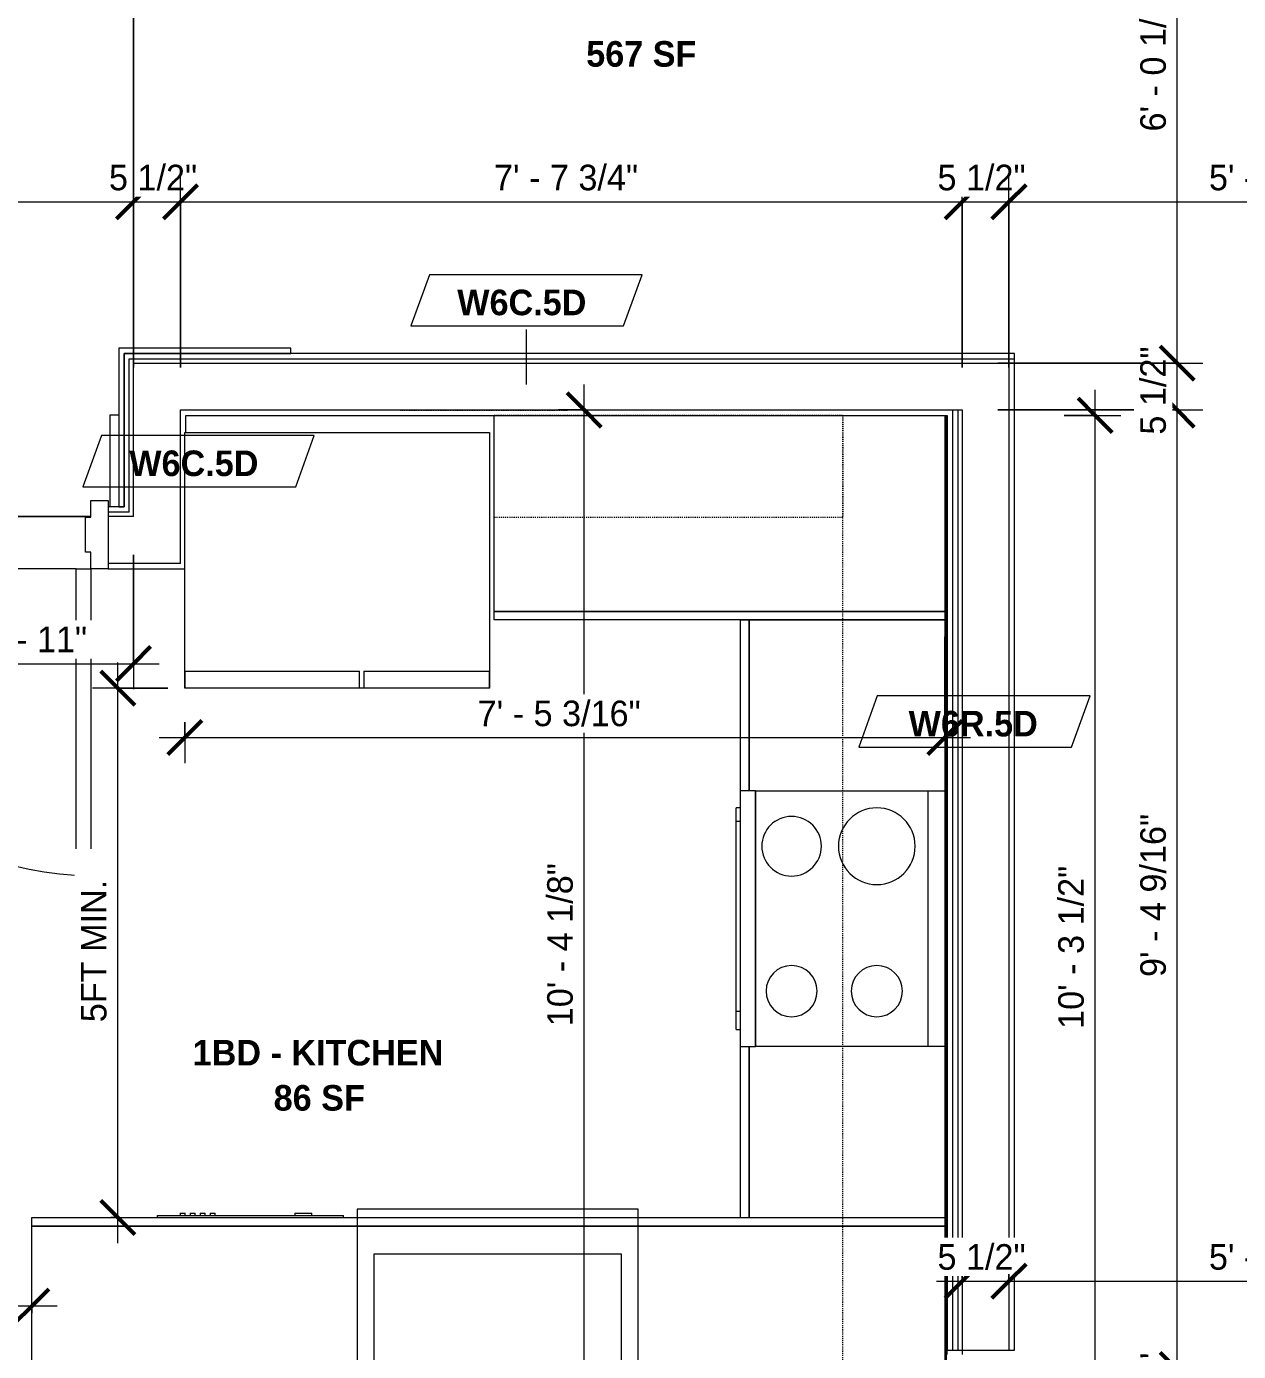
# Model space of a CAD drawing. Header units: inches. Extents: x -4058 to -1781, y 9814 to 12264.
# Drawn here: x -2749.8 to -2607.6, y 10263.6 to 10419 of the extents above; entities that cross this region are included whole.
import ezdxf

# ---------------------------------------------------------------- set-up
doc = ezdxf.new("R2010")
doc.units = ezdxf.units.IN
doc.header["$MEASUREMENT"] = 0
doc.linetypes.add('Dash', pattern=[0.25, 0.125, -0.125])
doc.linetypes.add('Dash 3_32_', pattern=[0.1875, 0.09375, -0.09375])
for name, color, linetype, lineweight in [('0-1', 7, 'Continuous', 5), ('0-3', 8, 'Continuous', 9), ('A-ANNO-DIMS', 211, 'Continuous', 9), ('A-ANNO-DIMS-32', 211, 'Continuous', 9), ('A-AREA-IDEN', 2, 'Continuous', 9), ('A-DETL-1', 90, 'Dash 3_32_', 9), ('A-DOOR-1', 7, 'Continuous', 9), ('A-DOOR-FRAM-1', 7, 'Continuous', 9), ('A-FLOR-1', 7, 'Continuous', 9), ('A-FLOR-2', 192, 'Continuous', 9), ('A-WALL-1', 7, 'Continuous', 9), ('A-WALL-IDEN', 211, 'Continuous', 9), ('I-WALL-3', 7, 'Continuous', 9), ('P-SANR-FIXT', 6, 'Continuous', 9), ('Q-CASE', 31, 'Continuous', 9), ('Q-CASE-HDLN', 31, 'Dash', 9), ('Q-SPCQ', 91, 'Continuous', 9)]:
    doc.layers.add(name, color=color, linetype=linetype, lineweight=lineweight)
doc.styles.add('Century Gothic', font='ufonts.com_century-gothic.ttf', dxfattribs={"height": 3})
doc.styles.add('Century Gothic_B', font='GOTHICB.TTF', dxfattribs={"height": 3})
doc.dimstyles.new('MARKETING_DIMENSION', dxfattribs={"dimscale": 12, "dimtxt": 3.132505, "dimasz": 0.333333, "dimexe": 0.25, "dimexo": 0.166667, "dimgap": 0.041667, "dimtad": 1, "dimdec": 4, "dimrnd": 0.0625, "dimzin": 3, "dimdsep": 46, "dimlunit": 4, "dimtxsty": 'Century Gothic', "dimblk1": 'OBLIQUE', "dimblk2": 'OBLIQUE', "dimsah": 1, "dimcen": 0.09, "dimdle": 0.25, "dimazin": 0, "dimtfac": 1, "dimtdec": 4, "dimtix": 1, "dimtmove": 0, "dimatfit": 3, "dimfxl": 1, "dimtvp": 1, "dimtfill": 1, "dimfrac": 2, "dimtolj": 1, "dimtzin": 0, "dimarcsym": 2})
doc.dimstyles.new('THE_DIMENSION_STRING_2', dxfattribs={"dimscale": 12, "dimtxt": 3.132505, "dimasz": 0.333333, "dimexe": 0.25, "dimexo": 0.166667, "dimgap": 0.041667, "dimtad": 1, "dimdec": 4, "dimrnd": 0.0625, "dimzin": 3, "dimdsep": 46, "dimlunit": 4, "dimtxsty": 'Century Gothic', "dimblk1": 'OBLIQUE', "dimblk2": 'OBLIQUE', "dimsah": 1, "dimcen": 0.09, "dimdle": 0.25, "dimazin": 0, "dimtfac": 1, "dimtdec": 4, "dimtix": 1, "dimtmove": 0, "dimatfit": 3, "dimfxl": 1, "dimtvp": 1, "dimtfill": 1, "dimfrac": 2, "dimtolj": 1, "dimtzin": 0, "dimarcsym": 2})
doc.dimstyles.new('THE_DIMENSION_STRING_5', dxfattribs={"dimscale": 12, "dimtxt": 3.132505, "dimasz": 0.333333, "dimexe": 0.25, "dimexo": 0.166667, "dimgap": 0.041667, "dimtad": 1, "dimdec": 4, "dimrnd": 0.0625, "dimzin": 3, "dimdsep": 46, "dimlunit": 4, "dimtxsty": 'Century Gothic', "dimblk1": 'OBLIQUE', "dimblk2": 'OBLIQUE', "dimsah": 1, "dimcen": 0.09, "dimdle": 0.25, "dimazin": 0, "dimtfac": 1, "dimtdec": 4, "dimtix": 1, "dimtmove": 0, "dimatfit": 3, "dimfxl": 1, "dimtvp": 1, "dimtfill": 1, "dimfrac": 2, "dimtolj": 1, "dimtzin": 0, "dimarcsym": 2})

# ---------------------------------------------------------------- blocks, each defined once
blk = doc.blocks.new('CTR - 1st Phase - Shell_rvt-1-UNITS PLANS - 3RD FLOOR')
at = {"layer": 'A-FLOR-1'}
for p, q in [((-2742.24, 10361.54), (-2778.24, 10361.54)), ((-2778.24, 10361.54), (-2742.24, 10361.54)), ((-2641.75, 10263.21), (-2641.75, 10263.71)), ((-2640, 10263.71), (-2640, 10263.21))]:
    blk.add_line(p, q, dxfattribs=at)
blk = doc.blocks.new('HOLLOW METAL - UNIT DOOR-2191977-UNITS PLANS - 3RD FLOOR')
at = {"layer": 'A-DOOR-1'}
for p, q in [((16.25, -3.875), (18, -3.875)), ((16.25, -39.875), (16.25, -3.875)), ((18, -3.875), (18, -39.875)), ((18, -39.875), (16.25, -39.875))]:
    blk.add_line(p, q, dxfattribs=at)
blk.add_arc((18, -3.875), 36, 180, 270, dxfattribs=at)
at = {"layer": 'A-DOOR-FRAM-1'}
for p, q in [((-20, 4.125), (-18, 4.125)), ((-20, -3.875), (-20, 4.125)), ((-18, 4.125), (-18, 2.1875)), ((18, 4.125), (20, 4.125)), ((18, 2.1875), (18, 4.125)), ((20, 4.125), (20, -3.875)), ((-18, 2.1875), (-17.375, 2.1875)), ((-17.375, 2.1875), (-17.375, -1.9375)), ((17.375, 2.1875), (18, 2.1875)), ((17.375, -1.9375), (17.375, 2.1875)), ((-18, -1.9375), (-18, -3.875)), ((-17.375, -1.9375), (-18, -1.9375)), ((18, -1.9375), (17.375, -1.9375)), ((18, -3.875), (18, -1.9375)), ((-18, -3.875), (-20, -3.875)), ((20, -3.875), (18, -3.875))]:
    blk.add_line(p, q, dxfattribs=at)
blk = doc.blocks.new('CTR - 1st Phase - Common Walls_rvt-1-UNITS PLANS - 3RD FLOOR')
at = {"layer": 'A-WALL-1'}
for p, q in [((-2737.74, 10380.04), (-2737.24, 10380.04)), ((-2737.74, 10362.04), (-2737.74, 10380.04)), ((-2737.24, 10380.04), (-2731.11, 10380.04)), ((-2737.24, 10379.54), (-2731.74, 10379.54)), ((-2737.24, 10361.54), (-2737.24, 10379.54)), ((-2731.74, 10379.54), (-2731.11, 10379.54)), ((-2731.11, 10380.04), (-2641.75, 10380.04)), ((-2731.11, 10379.54), (-2641.75, 10379.54)), ((-2641.75, 10380.04), (-2634.5, 10380.04)), ((-2641.75, 10379.54), (-2640, 10379.54)), ((-2640, 10379.54), (-2634.5, 10379.54)), ((-2634.5, 10380.04), (-2634.5, 10379.54)), ((-2634.5, 10380.04), (-2633.87, 10380.04)), ((-2634.5, 10380.04), (-2634.5, 10379.54)), ((-2634.5, 10379.54), (-2634.5, 10263.71)), ((-2731.74, 10374.04), (-2731.11, 10374.04)), ((-2731.74, 10356.04), (-2731.74, 10374.04)), ((-2731.11, 10374.04), (-2641.75, 10374.04)), ((-2641.75, 10374.04), (-2641.12, 10374.04)), ((-2641.12, 10374.04), (-2641.12, 10263.71)), ((-2641.12, 10374.04), (-2640.5, 10374.04)), ((-2640.5, 10374.04), (-2640.5, 10263.71)), ((-2640.5, 10374.04), (-2640, 10374.04)), ((-2640, 10374.04), (-2640, 10263.71)), ((-2738.36, 10362.04), (-2740.24, 10362.04)), ((-2738.36, 10361.54), (-2740.24, 10361.54)), ((-2737.74, 10362.04), (-2738.36, 10362.04)), ((-2737.74, 10361.54), (-2738.36, 10361.54)), ((-2737.24, 10361.54), (-2737.74, 10361.54)), ((-2738.36, 10356.04), (-2740.24, 10356.04)), ((-2737.24, 10356.04), (-2738.36, 10356.04)), ((-2731.74, 10356.04), (-2737.24, 10356.04))]:
    blk.add_line(p, q, dxfattribs=at)
at = {"layer": 'I-WALL-3'}
for p, q in [((-2738.99, 10381.29), (-2738.99, 10362.66)), ((-2738.36, 10381.29), (-2738.99, 10381.29)), ((-2718.77, 10381.29), (-2738.36, 10381.29)), ((-2718.77, 10380.66), (-2718.77, 10381.29)), ((-2738.36, 10380.66), (-2738.36, 10362.66)), ((-2737.74, 10380.66), (-2738.36, 10380.66)), ((-2738.36, 10380.66), (-2718.77, 10380.66)), ((-2738.36, 10362.66), (-2738.36, 10380.66)), ((-2731.11, 10380.66), (-2737.74, 10380.66)), ((-2641.75, 10380.66), (-2731.11, 10380.66)), ((-2633.87, 10380.66), (-2641.75, 10380.66)), ((-2633.87, 10380.04), (-2633.87, 10380.66)), ((-2633.87, 10263.71), (-2633.87, 10380.04)), ((-2731.11, 10373.41), (-2641.75, 10373.41)), ((-2731.11, 10371.41), (-2731.11, 10373.41)), ((-2641.75, 10373.41), (-2641.75, 10263.71)), ((-2738.36, 10362.66), (-2740.24, 10362.66)), ((-2738.99, 10362.66), (-2738.36, 10362.66)), ((-2740.24, 10355.41), (-2738.36, 10355.41)), ((-2738.36, 10355.41), (-2731.74, 10355.41)), ((-2731.74, 10355.41), (-2731.22, 10355.41)), ((-2641.75, 10263.71), (-2633.87, 10263.71))]:
    blk.add_line(p, q, dxfattribs=at)
at = {"layer": '0-3'}
blk.add_blockref('HOLLOW METAL - UNIT DOOR-2191977-UNITS PLANS - 3RD FLOOR', (-2760.24, 10359.29), dxfattribs=at)
blk = doc.blocks.new('OD_CW_Upper Cabinet - OD_CW_Upper Cabinet-3856829-UNITS PLANS - 3RD FLOOR')
at = {"layer": 'Q-CASE-HDLN'}
for p, q in [((0.74, -24), (0.74, -12)), ((0.74, -12), (115.86, -12)), ((115.86, -12), (115.86, -24)), ((115.86, -24), (0.74, -24))]:
    blk.add_line(p, q, dxfattribs=at)
blk = doc.blocks.new('OD_CW_Base Cabinet - OD_CW_Base Cabinet-3857752-UNITS PLANS - 3RD FLOOR')
at = {"layer": 'Q-CASE'}
for p, q in [((0.74, 0), (20.8, 0)), ((0.74, 0), (20.8, 0)), ((20.8, -1), (0.74, -1)), ((0.74, -1), (20.8, -1)), ((50.8, 0), (70.86, 0)), ((50.8, 0), (70.86, 0)), ((70.86, -1), (50.8, -1)), ((50.8, -1), (70.86, -1)), ((70.86, 0), (70.86, -24)), ((70.86, 0), (70.86, -1)), ((70.86, -1), (70.86, -24)), ((20.8, -24), (0.74, -24)), ((20.8, -24), (0.74, -24)), ((70.86, -24), (50.8, -24)), ((70.86, -24), (50.8, -24))]:
    blk.add_line(p, q, dxfattribs=at)
blk = doc.blocks.new('OD_CW_Base Cabinet - OD_CW_Base Cabinet-3870047-UNITS PLANS - 3RD FLOOR')
at = {"layer": 'Q-CASE'}
for p, q in [((0.74, 0), (107.93, 0)), ((0.74, -24), (0.74, 0)), ((107.93, 0), (107.93, -24)), ((107.93, -24), (0.74, -24))]:
    blk.add_line(p, q, dxfattribs=at)
blk = doc.blocks.new('OD_CW_Upper Cabinet - OD_CW_Upper Cabinet-3876543-UNITS PLANS - 3RD FLOOR')
at = {"layer": 'Q-CASE-HDLN'}
for p, q in [((0.74, -24), (0.74, -12)), ((0.74, -12), (41.64, -12)), ((41.64, -12), (41.64, -24)), ((41.64, -24), (0.74, -24))]:
    blk.add_line(p, q, dxfattribs=at)
blk = doc.blocks.new('OD_CW_Base Cabinet - OD_CW_Base Cabinet-3876544-UNITS PLANS - 3RD FLOOR')
at = {"layer": 'Q-CASE'}
for p, q in [((0.74, -24), (0.74, 0)), ((0.74, 0), (53.64, 0)), ((0.74, -1), (0.74, 0)), ((0.74, 0), (53.64, 0)), ((53.64, -1), (0.74, -1)), ((0.74, -24), (0.74, -1)), ((0.74, -1), (53.64, -1)), ((53.64, 0), (53.64, -24)), ((53.64, 0), (53.64, -1)), ((53.64, -1), (53.64, -24))]:
    blk.add_line(p, q, dxfattribs=at)
blk = doc.blocks.new('Refrigerator_-_Side-by-Side_6047 - 36_ X 30_-1372843-UNITS PLANS - 3RD FLOOR')
at = {"layer": 'Q-SPCQ'}
for p, q in [((-17.88, 15.58), (17.87, 15.58)), ((-17.88, -14.42), (-17.88, 15.58)), ((-17.88, 15.58), (-3.13, 15.58)), ((-17.88, 15.58), (-17.88, 13.58)), ((-3.13, 13.58), (-3.13, 15.58)), ((-2.63, 15.58), (17.87, 15.58)), ((-2.63, 15.58), (-2.63, 13.58)), ((17.87, 15.58), (17.87, -14.42)), ((17.87, 13.58), (17.87, 15.58)), ((-3.13, 13.58), (-17.88, 13.58)), ((17.87, 13.58), (-2.63, 13.58)), ((17.87, -14.42), (-17.88, -14.42))]:
    blk.add_line(p, q, dxfattribs=at)
blk = doc.blocks.new('Dishwasher_15404 - 34_ counter-547918-UNITS PLANS - 3RD FLOOR')
at = {"layer": 'Q-SPCQ'}
for p, q in [((23.87, 22.91), (24.12, 22.91)), ((24.12, 22.91), (24.12, 1.09)), ((24.37, 20.28), (24.12, 20.28)), ((24.37, 20.28), (24.37, 19.69)), ((24.12, 19.69), (24.37, 19.69)), ((24.37, 19.1), (24.12, 19.1)), ((24.37, 19.1), (24.37, 18.51)), ((24.12, 18.51), (24.37, 18.51)), ((24.37, 17.92), (24.12, 17.92)), ((24.12, 17.33), (24.37, 17.33)), ((24.37, 17.92), (24.37, 17.33)), ((24.37, 16.74), (24.12, 16.74)), ((24.12, 16.15), (24.37, 16.15)), ((24.37, 16.74), (24.37, 16.15)), ((24.37, 6.79), (24.12, 6.79)), ((24.37, 6.79), (24.37, 5.81)), ((24.12, 4.82), (24.37, 4.82)), ((24.37, 5.81), (24.37, 4.82)), ((23.87, 1.09), (24.12, 1.09))]:
    blk.add_line(p, q, dxfattribs=at)
blk = doc.blocks.new('Range - 24_ x 30_-2320547-UNITS PLANS - 3RD FLOOR')
at = {"layer": 'Q-SPCQ'}
for p, q in [((0, 22), (0, 24)), ((0, 24), (30, 24)), ((30, 24), (30, 22)), ((0, 1.75), (0, 22)), ((0, 22), (30, 22)), ((30, 22), (30, 1.75)), ((30, 1.75), (0, 1.75)), ((0, 1.75), (30, 1.75)), ((0, 1.75), (0, 0)), ((30, 0), (30, 1.75)), ((30, 0), (0, 0)), ((2, 0), (2, -0.5)), ((3.61, -0.5), (2, -0.5)), ((3.61, 0), (3.61, -0.5)), ((25.87, -0.5), (3.61, -0.5)), ((25.87, -0.5), (25.87, 0)), ((28, -0.5), (25.87, -0.5)), ((28, -0.5), (28, 0))]:
    blk.add_line(p, q, dxfattribs=at)
for centre, radius, start, end in [((6.5, 16), 4.5, 0, 180), ((23.5, 16), 3, 0, 180), ((6.5, 16), 4.5, 180, 360), ((23.5, 16), 3, 180, 360), ((6.5, 6), 3.5, 0, 180), ((23.5, 6), 3, 0, 180), ((6.5, 6), 3.5, 180, 360), ((23.5, 6), 3, 180, 360)]:
    blk.add_arc(centre, radius, start, end, dxfattribs=at)
blk = doc.blocks.new('Stainless Steel Farmhous Kitchen Sink - Stainless Steel Farmhous Kitchen Sink-2443921-UNITS PLANS - 3RD FLOOR')
at = {"layer": 'P-SANR-FIXT'}
for p, q in [((0, -2.25), (-33, -2.25)), ((-33, -2.25), (-33, -22.2)), ((-31, -16.96), (-31, -3)), ((-31, -3), (-2, -3)), ((-2, -3), (-2, -16.96)), ((0, -22.2), (0, -2.25)), ((-2, -16.96), (-31, -16.96)), ((-33, -22.2), (0, -22.2))]:
    blk.add_line(p, q, dxfattribs=at)
blk = doc.blocks.new('Wall Tag - Arch Wall-3956453-UNITS PLANS - 3RD FLOOR')
at = {"layer": 'A-WALL-IDEN'}
for p, q in [((-0.3561, 0.0937), (-0.4244, -0.0937)), ((0.4244, 0.0937), (-0.3561, 0.0937)), ((0.3561, -0.0937), (0.4244, 0.0937)), ((-0.4244, -0.0937), (0.3561, -0.0937))]:
    blk.add_line(p, q, dxfattribs=at)
blk = doc.blocks.new('DIMBLOCK443-UNITS PLANS - 3RD FLOOR')
at = {"layer": 'A-ANNO-DIMS-32'}
for p, q in [((-2796.02, 10379.04), (-2796.02, 10401.47)), ((-2737.24, 10379.04), (-2737.24, 10401.47)), ((-2796.02, 10398.47), (-2737.24, 10398.47)), ((-2796.02, 10398.47), (-2796.02, 10379.04)), ((-2737.24, 10398.47), (-2737.24, 10379.04))]:
    blk.add_line(p, q, dxfattribs=at)
at = {"layer": 'A-ANNO-DIMS-32', "lineweight": 50}
for p, q in [((-2796.02, 10398.47), (-2794.02, 10400.47)), ((-2737.24, 10398.47), (-2735.24, 10400.47)), ((-2796.02, 10398.47), (-2798.02, 10396.47)), ((-2737.24, 10398.47), (-2739.24, 10396.47))]:
    blk.add_line(p, q, dxfattribs=at)
at = {"layer": 'A-ANNO-DIMS-32', "color": 0, "insert": (-2779.21, 10402.82), "char_height": 3, "width": 30.1914, "attachment_point": 1, "line_spacing_factor": 0.984502, "style": 'Century Gothic', "bg_fill": 3, "box_fill_scale": 1.25, "bg_fill_color": 256, "bg_fill_true_color": 13158600, "bg_fill_transparency": 0}
blk.add_mtext('4\' - 10 13/16"', dxfattribs=at)
blk = doc.blocks.new('_Oblique')
at = {"color": 0, "linetype": 'ByBlock', "lineweight": -2}
blk.add_line((-0.5, -0.5), (0.5, 0.5), dxfattribs=at)
blk = doc.blocks.new('DIMBLOCK444-UNITS PLANS - 3RD FLOOR')
at = {"layer": 'A-ANNO-DIMS-32'}
for p, q in [((-2737.24, 10379.04), (-2737.24, 10401.47)), ((-2731.74, 10379.04), (-2731.74, 10401.47)), ((-2737.24, 10398.47), (-2731.74, 10398.47)), ((-2737.24, 10398.47), (-2737.24, 10379.04)), ((-2731.74, 10398.47), (-2731.74, 10379.04))]:
    blk.add_line(p, q, dxfattribs=at)
at = {"layer": 'A-ANNO-DIMS-32', "lineweight": 50}
for p, q in [((-2737.24, 10398.47), (-2735.24, 10400.47)), ((-2731.74, 10398.47), (-2729.74, 10400.47)), ((-2737.24, 10398.47), (-2739.24, 10396.47)), ((-2731.74, 10398.47), (-2733.74, 10396.47))]:
    blk.add_line(p, q, dxfattribs=at)
at = {"layer": 'A-ANNO-DIMS-32', "color": 0, "insert": (-2740.13, 10402.82), "char_height": 3, "width": 13.5444, "attachment_point": 1, "line_spacing_factor": 0.984502, "style": 'Century Gothic', "bg_fill": 3, "box_fill_scale": 1.25, "bg_fill_color": 256, "bg_fill_true_color": 13158600, "bg_fill_transparency": 0}
blk.add_mtext('5 1/2"', dxfattribs=at)
blk = doc.blocks.new('DIMBLOCK445-UNITS PLANS - 3RD FLOOR')
at = {"layer": 'A-ANNO-DIMS-32'}
for p, q in [((-2731.74, 10379.04), (-2731.74, 10401.47)), ((-2640, 10379.04), (-2640, 10401.47)), ((-2731.74, 10398.47), (-2640, 10398.47)), ((-2731.74, 10398.47), (-2731.74, 10379.04)), ((-2640, 10398.47), (-2640, 10379.04))]:
    blk.add_line(p, q, dxfattribs=at)
at = {"layer": 'A-ANNO-DIMS-32', "lineweight": 50}
for p, q in [((-2731.74, 10398.47), (-2729.74, 10400.47)), ((-2640, 10398.47), (-2638, 10400.47)), ((-2731.74, 10398.47), (-2733.74, 10396.47)), ((-2640, 10398.47), (-2642, 10396.47))]:
    blk.add_line(p, q, dxfattribs=at)
at = {"layer": 'A-ANNO-DIMS-32', "color": 0, "insert": (-2694.94, 10402.82), "char_height": 3, "width": 21.7784, "attachment_point": 1, "line_spacing_factor": 0.984502, "style": 'Century Gothic', "bg_fill": 3, "box_fill_scale": 1.25, "bg_fill_color": 256, "bg_fill_true_color": 13158600, "bg_fill_transparency": 0}
blk.add_mtext('7\' - 7 3/4"', dxfattribs=at)
blk = doc.blocks.new('DIMBLOCK446-UNITS PLANS - 3RD FLOOR')
at = {"layer": 'A-ANNO-DIMS-32'}
for p, q in [((-2640, 10379.04), (-2640, 10401.47)), ((-2634.5, 10379.04), (-2634.5, 10401.47)), ((-2640, 10398.47), (-2634.5, 10398.47)), ((-2640, 10398.47), (-2640, 10379.04)), ((-2634.5, 10398.47), (-2634.5, 10379.04))]:
    blk.add_line(p, q, dxfattribs=at)
at = {"layer": 'A-ANNO-DIMS-32', "lineweight": 50}
for p, q in [((-2640, 10398.47), (-2638, 10400.47)), ((-2634.5, 10398.47), (-2632.5, 10400.47)), ((-2640, 10398.47), (-2642, 10396.47)), ((-2634.5, 10398.47), (-2636.5, 10396.47))]:
    blk.add_line(p, q, dxfattribs=at)
at = {"layer": 'A-ANNO-DIMS-32', "color": 0, "insert": (-2642.89, 10402.82), "char_height": 3, "width": 13.5444, "attachment_point": 1, "line_spacing_factor": 0.984502, "style": 'Century Gothic', "bg_fill": 3, "box_fill_scale": 1.25, "bg_fill_color": 256, "bg_fill_true_color": 13158600, "bg_fill_transparency": 0}
blk.add_mtext('5 1/2"', dxfattribs=at)
blk = doc.blocks.new('DIMBLOCK447-UNITS PLANS - 3RD FLOOR')
at = {"layer": 'A-ANNO-DIMS-32'}
for p, q in [((-2634.5, 10379.04), (-2634.5, 10401.47)), ((-2567.07, 10379.04), (-2567.07, 10401.47)), ((-2634.5, 10398.47), (-2567.07, 10398.47)), ((-2634.5, 10398.47), (-2634.5, 10379.04)), ((-2567.07, 10398.47), (-2567.07, 10379.04))]:
    blk.add_line(p, q, dxfattribs=at)
at = {"layer": 'A-ANNO-DIMS-32', "lineweight": 50}
for p, q in [((-2634.5, 10398.47), (-2632.5, 10400.47)), ((-2567.07, 10398.47), (-2565.07, 10400.47)), ((-2634.5, 10398.47), (-2636.5, 10396.47)), ((-2567.07, 10398.47), (-2569.07, 10396.47))]:
    blk.add_line(p, q, dxfattribs=at)
at = {"layer": 'A-ANNO-DIMS-32', "color": 0, "insert": (-2611.03, 10402.82), "char_height": 3, "width": 24.5827, "attachment_point": 1, "line_spacing_factor": 0.984502, "style": 'Century Gothic', "bg_fill": 3, "box_fill_scale": 1.25, "bg_fill_color": 256, "bg_fill_true_color": 13158600, "bg_fill_transparency": 0}
blk.add_mtext('5\' - 7 7/16"', dxfattribs=at)
blk = doc.blocks.new('DIMBLOCK463-UNITS PLANS - 3RD FLOOR')
at = {"layer": 'A-ANNO-DIMS-32', "lineweight": 50}
for p, q in [((-2614.75, 10261.46), (-2616.75, 10263.46)), ((-2614.75, 10261.46), (-2612.75, 10259.46)), ((-2614.75, 10255.96), (-2616.75, 10257.96)), ((-2614.75, 10255.96), (-2612.75, 10253.96))]:
    blk.add_line(p, q, dxfattribs=at)
at = {"layer": 'A-ANNO-DIMS-32'}
for p, q in [((-2615.57, 10261.46), (-2611.75, 10261.46)), ((-2614.75, 10261.46), (-2615.57, 10261.46)), ((-2614.75, 10255.96), (-2614.75, 10261.46)), ((-2615.57, 10255.96), (-2611.75, 10255.96)), ((-2614.75, 10255.96), (-2615.57, 10255.96))]:
    blk.add_line(p, q, dxfattribs=at)
at = {"layer": 'A-ANNO-DIMS-32', "color": 0, "insert": (-2619.09, 10253.07), "char_height": 3, "width": 13.5444, "attachment_point": 1, "rotation": 90, "line_spacing_factor": 0.984502, "style": 'Century Gothic', "bg_fill": 3, "box_fill_scale": 1.25, "bg_fill_color": 256, "bg_fill_true_color": 13158600, "bg_fill_transparency": 0}
blk.add_mtext('5 1/2"', dxfattribs=at)
blk = doc.blocks.new('DIMBLOCK464-UNITS PLANS - 3RD FLOOR')
at = {"layer": 'A-ANNO-DIMS-32', "lineweight": 50}
for p, q in [((-2614.75, 10374.04), (-2616.75, 10376.04)), ((-2614.75, 10374.04), (-2612.75, 10372.04)), ((-2614.75, 10261.46), (-2616.75, 10263.46)), ((-2614.75, 10261.46), (-2612.75, 10259.46))]:
    blk.add_line(p, q, dxfattribs=at)
at = {"layer": 'A-ANNO-DIMS-32'}
for p, q in [((-2635.81, 10374.04), (-2611.75, 10374.04)), ((-2614.75, 10374.04), (-2635.81, 10374.04)), ((-2614.75, 10261.46), (-2614.75, 10374.04)), ((-2615.57, 10261.46), (-2611.75, 10261.46)), ((-2614.75, 10261.46), (-2615.57, 10261.46))]:
    blk.add_line(p, q, dxfattribs=at)
at = {"layer": 'A-ANNO-DIMS-32', "color": 0, "insert": (-2619.09, 10307.51), "char_height": 3, "width": 24.5827, "attachment_point": 1, "rotation": 90, "line_spacing_factor": 0.984502, "style": 'Century Gothic', "bg_fill": 3, "box_fill_scale": 1.25, "bg_fill_color": 256, "bg_fill_true_color": 13158600, "bg_fill_transparency": 0}
blk.add_mtext('9\' - 4 9/16"', dxfattribs=at)
blk = doc.blocks.new('DIMBLOCK465-UNITS PLANS - 3RD FLOOR')
at = {"layer": 'A-ANNO-DIMS-32', "lineweight": 50}
for p, q in [((-2614.75, 10379.54), (-2616.75, 10381.54)), ((-2614.75, 10379.54), (-2612.75, 10377.54)), ((-2614.75, 10374.04), (-2616.75, 10376.04)), ((-2614.75, 10374.04), (-2612.75, 10372.04))]:
    blk.add_line(p, q, dxfattribs=at)
at = {"layer": 'A-ANNO-DIMS-32'}
for p, q in [((-2635.81, 10379.54), (-2611.75, 10379.54)), ((-2614.75, 10379.54), (-2635.81, 10379.54)), ((-2614.75, 10374.04), (-2614.75, 10379.54)), ((-2635.81, 10374.04), (-2611.75, 10374.04)), ((-2614.75, 10374.04), (-2635.81, 10374.04))]:
    blk.add_line(p, q, dxfattribs=at)
at = {"layer": 'A-ANNO-DIMS-32', "color": 0, "insert": (-2619.09, 10371.15), "char_height": 3, "width": 13.5444, "attachment_point": 1, "rotation": 90, "line_spacing_factor": 0.984502, "style": 'Century Gothic', "bg_fill": 3, "box_fill_scale": 1.25, "bg_fill_color": 256, "bg_fill_true_color": 13158600, "bg_fill_transparency": 0}
blk.add_mtext('5 1/2"', dxfattribs=at)
blk = doc.blocks.new('DIMBLOCK466-UNITS PLANS - 3RD FLOOR')
at = {"layer": 'A-ANNO-DIMS-32', "lineweight": 50}
for p, q in [((-2614.75, 10452.04), (-2616.75, 10454.04)), ((-2614.75, 10452.04), (-2612.75, 10450.04)), ((-2614.75, 10379.54), (-2616.75, 10381.54)), ((-2614.75, 10379.54), (-2612.75, 10377.54))]:
    blk.add_line(p, q, dxfattribs=at)
at = {"layer": 'A-ANNO-DIMS-32'}
for p, q in [((-2615.57, 10452.04), (-2611.75, 10452.04)), ((-2614.75, 10452.04), (-2615.57, 10452.04)), ((-2614.75, 10379.54), (-2614.75, 10452.04)), ((-2635.81, 10379.54), (-2611.75, 10379.54)), ((-2614.75, 10379.54), (-2635.81, 10379.54))]:
    blk.add_line(p, q, dxfattribs=at)
at = {"layer": 'A-ANNO-DIMS-32', "color": 0, "insert": (-2619.09, 10406.72), "char_height": 3, "width": 21.7784, "attachment_point": 1, "rotation": 90, "line_spacing_factor": 0.984502, "style": 'Century Gothic', "bg_fill": 3, "box_fill_scale": 1.25, "bg_fill_color": 256, "bg_fill_true_color": 13158600, "bg_fill_transparency": 0}
blk.add_mtext('6\' - 0 1/2"', dxfattribs=at)
blk = doc.blocks.new('DIMBLOCK468-UNITS PLANS - 3RD FLOOR')
at = {"layer": 'A-ANNO-DIMS-32', "lineweight": 50}
for p, q in [((-2640, 10271.82), (-2638, 10273.82)), ((-2634.5, 10271.82), (-2632.5, 10273.82)), ((-2640, 10271.82), (-2642, 10269.82)), ((-2634.5, 10271.82), (-2636.5, 10269.82))]:
    blk.add_line(p, q, dxfattribs=at)
at = {"layer": 'A-ANNO-DIMS-32'}
for p, q in [((-2640, 10272.65), (-2640, 10268.82)), ((-2640, 10271.82), (-2640, 10272.65)), ((-2634.5, 10272.65), (-2634.5, 10268.82)), ((-2634.5, 10271.82), (-2634.5, 10272.65)), ((-2643, 10271.82), (-2634.5, 10271.82))]:
    blk.add_line(p, q, dxfattribs=at)
at = {"layer": 'A-ANNO-DIMS-32', "color": 0, "insert": (-2642.89, 10276.16), "char_height": 3, "width": 13.5444, "attachment_point": 1, "line_spacing_factor": 0.984502, "style": 'Century Gothic', "bg_fill": 3, "box_fill_scale": 1.25, "bg_fill_color": 256, "bg_fill_true_color": 13158600, "bg_fill_transparency": 0}
blk.add_mtext('5 1/2"', dxfattribs=at)
blk = doc.blocks.new('DIMBLOCK469-UNITS PLANS - 3RD FLOOR')
at = {"layer": 'A-ANNO-DIMS-32', "lineweight": 50}
for p, q in [((-2634.5, 10271.82), (-2632.5, 10273.82)), ((-2567.07, 10271.82), (-2565.07, 10273.82)), ((-2634.5, 10271.82), (-2636.5, 10269.82)), ((-2567.07, 10271.82), (-2569.07, 10269.82))]:
    blk.add_line(p, q, dxfattribs=at)
at = {"layer": 'A-ANNO-DIMS-32'}
for p, q in [((-2634.5, 10272.65), (-2634.5, 10268.82)), ((-2634.5, 10271.82), (-2634.5, 10272.65)), ((-2567.07, 10272.65), (-2567.07, 10268.82)), ((-2567.07, 10271.82), (-2567.07, 10272.65)), ((-2634.5, 10271.82), (-2567.07, 10271.82))]:
    blk.add_line(p, q, dxfattribs=at)
at = {"layer": 'A-ANNO-DIMS-32', "color": 0, "insert": (-2611.03, 10276.16), "char_height": 3, "width": 24.5827, "attachment_point": 1, "line_spacing_factor": 0.984502, "style": 'Century Gothic', "bg_fill": 3, "box_fill_scale": 1.25, "bg_fill_color": 256, "bg_fill_true_color": 13158600, "bg_fill_transparency": 0}
blk.add_mtext('5\' - 7 7/16"', dxfattribs=at)
blk = doc.blocks.new('DIMBLOCK483-UNITS PLANS - 3RD FLOOR')
at = {"layer": 'A-ANNO-DIMS-32'}
for p, q in [((-2737.24, 10357.04), (-2737.24, 10341.27)), ((-2737.24, 10344.27), (-2737.24, 10357.04)), ((-2763.24, 10344.27), (-2734.24, 10344.27)), ((-2760.24, 10345.1), (-2760.24, 10341.27)), ((-2760.24, 10344.27), (-2760.24, 10345.1))]:
    blk.add_line(p, q, dxfattribs=at)
at = {"layer": 'A-ANNO-DIMS-32', "lineweight": 50}
for p, q in [((-2760.24, 10344.27), (-2758.24, 10346.27)), ((-2737.24, 10344.27), (-2735.24, 10346.27)), ((-2760.24, 10344.27), (-2762.24, 10342.27)), ((-2737.24, 10344.27), (-2739.24, 10342.27))]:
    blk.add_line(p, q, dxfattribs=at)
at = {"layer": 'A-ANNO-DIMS-32', "color": 0, "insert": (-2755.15, 10348.62), "char_height": 3, "width": 15.394, "attachment_point": 1, "line_spacing_factor": 0.984502, "style": 'Century Gothic', "bg_fill": 3, "box_fill_scale": 1.25, "bg_fill_color": 256, "bg_fill_true_color": 13158600, "bg_fill_transparency": 0}
blk.add_mtext('1\' - 11"', dxfattribs=at)
blk = doc.blocks.new('DIMBLOCK1198-UNITS PLANS - 3RD FLOOR')
at = {"layer": 'A-ANNO-DIMS-32'}
for p, q in [((-2737.24, 10379.04), (-2737.24, 11757.51)), ((-2763.24, 11754.51), (-2734.24, 11754.51)), ((-2760.24, 11755.34), (-2760.24, 11751.51)), ((-2760.24, 11754.51), (-2760.24, 11755.34)), ((-2737.24, 11754.51), (-2737.24, 10379.04))]:
    blk.add_line(p, q, dxfattribs=at)
at = {"layer": 'A-ANNO-DIMS-32', "lineweight": 50}
for p, q in [((-2760.24, 11754.51), (-2758.24, 11756.51)), ((-2737.24, 11754.51), (-2735.24, 11756.51)), ((-2760.24, 11754.51), (-2762.24, 11752.51)), ((-2737.24, 11754.51), (-2739.24, 11752.51))]:
    blk.add_line(p, q, dxfattribs=at)
at = {"layer": 'A-ANNO-DIMS-32', "color": 0, "insert": (-2755.15, 11758.85), "char_height": 3, "width": 15.394, "attachment_point": 1, "line_spacing_factor": 0.984502, "style": 'Century Gothic', "bg_fill": 3, "box_fill_scale": 1.25, "bg_fill_color": 256, "bg_fill_true_color": 13158600, "bg_fill_transparency": 0}
blk.add_mtext('1\' - 11"', dxfattribs=at)
blk = doc.blocks.new('DIMBLOCK1437-UNITS PLANS - 3RD FLOOR')
at = {"layer": 'A-ANNO-DIMS-32'}
for p, q in [((-2684.36, 10249.91), (-2684.36, 10377.04)), ((-2684.27, 10374.04), (-2687.36, 10374.04)), ((-2684.36, 10374.04), (-2684.27, 10374.04)), ((-2684.27, 10249.91), (-2687.36, 10249.91)), ((-2684.36, 10249.91), (-2684.27, 10249.91))]:
    blk.add_line(p, q, dxfattribs=at)
at = {"layer": 'A-ANNO-DIMS-32', "lineweight": 50}
for p, q in [((-2684.36, 10374.04), (-2686.36, 10376.04)), ((-2684.36, 10374.04), (-2682.36, 10372.04)), ((-2684.36, 10249.91), (-2686.36, 10251.91)), ((-2684.36, 10249.91), (-2682.36, 10247.91))]:
    blk.add_line(p, q, dxfattribs=at)
at = {"layer": 'A-ANNO-DIMS-32', "color": 0, "insert": (-2688.7, 10301.73), "char_height": 3, "width": 24.5827, "attachment_point": 1, "rotation": 90, "line_spacing_factor": 0.984502, "style": 'Century Gothic', "bg_fill": 3, "box_fill_scale": 1.25, "bg_fill_color": 256, "bg_fill_true_color": 13158600, "bg_fill_transparency": 0}
blk.add_mtext('10\' - 4 1/8"', dxfattribs=at)
blk = doc.blocks.new('DIMBLOCK1500-UNITS PLANS - 3RD FLOOR')
at = {"layer": 'A-ANNO-DIMS-32'}
for p, q in [((-2739.08, 10276.29), (-2739.08, 10344.41)), ((-2733.22, 10341.41), (-2742.08, 10341.41)), ((-2739.08, 10341.41), (-2733.22, 10341.41)), ((-2739.91, 10279.29), (-2736.08, 10279.29)), ((-2739.08, 10279.29), (-2739.91, 10279.29))]:
    blk.add_line(p, q, dxfattribs=at)
at = {"layer": 'A-ANNO-DIMS-32', "lineweight": 50}
for p, q in [((-2739.08, 10341.41), (-2741.08, 10343.41)), ((-2739.08, 10341.41), (-2737.08, 10339.41)), ((-2739.08, 10279.29), (-2741.08, 10281.29)), ((-2739.08, 10279.29), (-2737.08, 10277.29))]:
    blk.add_line(p, q, dxfattribs=at)
at = {"layer": 'A-ANNO-DIMS-32', "color": 0, "insert": (-2743.42, 10302.2), "char_height": 3, "width": 19.5707, "attachment_point": 1, "rotation": 90, "line_spacing_factor": 0.984502, "style": 'Century Gothic', "bg_fill": 3, "box_fill_scale": 1.25, "bg_fill_color": 256, "bg_fill_true_color": 13158600, "bg_fill_transparency": 0}
blk.add_mtext('5FT MIN.', dxfattribs=at)
blk = doc.blocks.new('DIMBLOCK1501-UNITS PLANS - 3RD FLOOR')
at = {"layer": 'A-ANNO-DIMS-32'}
for p, q in [((-2642.01, 10347.41), (-2642.01, 10332.6)), ((-2642.01, 10335.6), (-2642.01, 10347.41)), ((-2731.22, 10337.41), (-2731.22, 10332.6)), ((-2731.22, 10335.6), (-2731.22, 10337.41)), ((-2734.22, 10335.6), (-2639.01, 10335.6))]:
    blk.add_line(p, q, dxfattribs=at)
at = {"layer": 'A-ANNO-DIMS-32', "lineweight": 50}
for p, q in [((-2731.22, 10335.6), (-2729.22, 10337.6)), ((-2642.01, 10335.6), (-2640.01, 10337.6)), ((-2731.22, 10335.6), (-2733.22, 10333.6)), ((-2642.01, 10335.6), (-2644.01, 10333.6))]:
    blk.add_line(p, q, dxfattribs=at)
at = {"layer": 'A-ANNO-DIMS-32', "color": 0, "insert": (-2696.86, 10339.94), "char_height": 3, "width": 24.5827, "attachment_point": 1, "line_spacing_factor": 0.984502, "style": 'Century Gothic', "bg_fill": 3, "box_fill_scale": 1.25, "bg_fill_color": 256, "bg_fill_true_color": 13158600, "bg_fill_transparency": 0}
blk.add_mtext('7\' - 5 3/16"', dxfattribs=at)
blk = doc.blocks.new('DIMBLOCK1502-UNITS PLANS - 3RD FLOOR')
at = {"layer": 'A-ANNO-DIMS-32'}
for p, q in [((-2790.76, 10268.06), (-2790.76, 10271.89)), ((-2749.2, 10268.06), (-2749.2, 10271.89)), ((-2746.2, 10268.89), (-2793.76, 10268.89)), ((-2790.76, 10268.89), (-2790.76, 10268.06)), ((-2749.2, 10268.89), (-2749.2, 10268.06))]:
    blk.add_line(p, q, dxfattribs=at)
at = {"layer": 'A-ANNO-DIMS-32', "lineweight": 50}
for p, q in [((-2790.76, 10268.89), (-2788.76, 10270.89)), ((-2749.2, 10268.89), (-2747.2, 10270.89)), ((-2790.76, 10268.89), (-2792.76, 10266.89)), ((-2749.2, 10268.89), (-2751.2, 10266.89))]:
    blk.add_line(p, q, dxfattribs=at)
at = {"layer": 'A-ANNO-DIMS-32', "color": 0, "insert": (-2779.18, 10273.23), "char_height": 3, "width": 22.0767, "attachment_point": 1, "line_spacing_factor": 0.984502, "style": 'Century Gothic', "bg_fill": 3, "box_fill_scale": 1.25, "bg_fill_color": 256, "bg_fill_true_color": 13158600, "bg_fill_transparency": 0}
blk.add_mtext('3\'-6" MIN.', dxfattribs=at)
blk = doc.blocks.new('DIMBLOCK1503-UNITS PLANS - 3RD FLOOR')
at = {"layer": 'A-ANNO-DIMS-32', "lineweight": 50}
for p, q in [((-2624.37, 10373.41), (-2626.37, 10375.41)), ((-2624.37, 10373.41), (-2622.37, 10371.41)), ((-2624.37, 10249.91), (-2626.37, 10251.91)), ((-2624.37, 10249.91), (-2622.37, 10247.91))]:
    blk.add_line(p, q, dxfattribs=at)
at = {"layer": 'A-ANNO-DIMS-32'}
for p, q in [((-2624.37, 10246.91), (-2624.37, 10376.41)), ((-2628.01, 10373.41), (-2621.37, 10373.41)), ((-2624.37, 10373.41), (-2628.01, 10373.41)), ((-2640.01, 10249.91), (-2621.37, 10249.91)), ((-2624.37, 10249.91), (-2640.01, 10249.91))]:
    blk.add_line(p, q, dxfattribs=at)
at = {"layer": 'A-ANNO-DIMS-32', "color": 0, "insert": (-2628.72, 10301.42), "char_height": 3, "width": 24.5827, "attachment_point": 1, "rotation": 90, "line_spacing_factor": 0.984502, "style": 'Century Gothic', "bg_fill": 3, "box_fill_scale": 1.25, "bg_fill_color": 256, "bg_fill_true_color": 13158600, "bg_fill_transparency": 0}
blk.add_mtext('10\' - 3 1/2"', dxfattribs=at)

msp = doc.modelspace()

# ---------------------------------------------------------------- linework, layer by layer
at = {"layer": 'A-DETL-1'}
msp.add_line((-2705.89874, 10374.0394), (-2686.27374, 10374.0394), dxfattribs=at)
at = {"layer": 'A-FLOR-2'}
for p, q in [((-2738.98624, 10373.4144), (-2740.02374, 10373.4144)), ((-2740.02374, 10373.4144), (-2740.02374, 10362.6644)), ((-2641.82374, 10017.7144), (-2641.82374, 10373.4144)), ((-2743.98624, 10355.4144), (-2778.23624, 10355.4144))]:
    msp.add_line(p, q, dxfattribs=at)
at = {"layer": 'A-WALL-IDEN'}
msp.add_line((-2691.11749, 10377.0394), (-2691.11749, 10383.49435), dxfattribs=at)
at = {"layer": 'Q-CASE'}
for p, q in [((-2749.19874, 10278.2894), (-2749.19874, 10279.2894)), ((-2749.19874, 10279.2894), (-2642.01124, 10279.2894)), ((-2642.01124, 10279.2894), (-2642.01124, 10278.2894)), ((-2749.19874, 10255.2894), (-2749.19874, 10278.2894)), ((-2749.19874, 10278.2894), (-2642.01124, 10278.2894)), ((-2642.01124, 10278.2894), (-2749.19874, 10278.2894)), ((-2642.01124, 10278.2894), (-2642.01124, 10255.2894))]:
    msp.add_line(p, q, dxfattribs=at)

# ---------------------------------------------------------------- block references
at = {"layer": '0-1'}
for name in ['CTR - 1st Phase - Shell_rvt-1-UNITS PLANS - 3RD FLOOR', 'CTR - 1st Phase - Common Walls_rvt-1-UNITS PLANS - 3RD FLOOR']:
    msp.add_blockref(name, (0, 0), dxfattribs=at)
at = {"layer": 'A-WALL-IDEN', "xscale": 31.99999999999999, "yscale": 31.99999999999999, "zscale": 31.99999999999999}
for p in [(-2691.11749, 10386.91237), (-2729.60921, 10368.0394), (-2638.55544, 10337.49065)]:
    msp.add_blockref('Wall Tag - Arch Wall-3956453-UNITS PLANS - 3RD FLOOR', p, dxfattribs=at)
at = {"layer": 'P-SANR-FIXT', "rotation": 180}
msp.add_blockref('Stainless Steel Farmhous Kitchen Sink - Stainless Steel Farmhous Kitchen Sink-2443921-UNITS PLANS - 3RD FLOOR', (-2711.01124, 10258.05668), dxfattribs=at)
at = {"layer": 'Q-CASE'}
for name, p, rotation in [('OD_CW_Upper Cabinet - OD_CW_Upper Cabinet-3876543-UNITS PLANS - 3RD FLOOR', (-2653.27353, 10349.4144), 180), ('OD_CW_Base Cabinet - OD_CW_Base Cabinet-3876544-UNITS PLANS - 3RD FLOOR', (-2641.27353, 10349.4144), 180), ('OD_CW_Upper Cabinet - OD_CW_Upper Cabinet-3856829-UNITS PLANS - 3RD FLOOR', (-2666.01124, 10257.55169), 90.00000000000365), ('OD_CW_Base Cabinet - OD_CW_Base Cabinet-3857752-UNITS PLANS - 3RD FLOOR', (-2666.01124, 10278.55169), 89.99999999999937)]:
    msp.add_blockref(name, p, dxfattribs=dict(at, rotation=rotation))
msp.add_blockref('OD_CW_Base Cabinet - OD_CW_Base Cabinet-3870047-UNITS PLANS - 3RD FLOOR', (-2749.93644, 10279.2894), dxfattribs=at)
at = {"layer": 'Q-SPCQ'}
for name, p, rotation in [('Refrigerator_-_Side-by-Side_6047 - 36_ X 30_-1372843-UNITS PLANS - 3RD FLOOR', (-2713.34874, 10356.99219), 180), ('Range - 24_ x 30_-2320547-UNITS PLANS - 3RD FLOOR', (-2666.01124, 10329.3519), 270.0000000000008), ('Dishwasher_15404 - 34_ counter-547918-UNITS PLANS - 3RD FLOOR', (-2711.51124, 10255.4144), 90.00000000000098)]:
    msp.add_blockref(name, p, dxfattribs=dict(at, rotation=rotation))

# ---------------------------------------------------------------- texts
at = {"layer": 'A-AREA-IDEN', "char_height": 3, "attachment_point": 1, "style": 'Century Gothic_B'}
for s, insert, width in [('567 SF', (-2684.12094, 10417.32406), 15.352), ('1BD - KITCHEN', (-2730.30715, 10300.12698), 35.451), ('86 SF', (-2720.80164, 10294.82985), 12.423)]:
    msp.add_mtext(s, dxfattribs=dict(at, insert=insert, width=width))
at = {"layer": 'A-WALL-IDEN', "char_height": 3, "attachment_point": 1, "style": 'Century Gothic_B'}
for s, insert, width in [('W6C.5D', (-2699.25309, 10388.1599), 19.594), ('W6C.5D', (-2737.74482, 10369.28693), 19.594), ('W6R.5D', (-2646.2753, 10338.73818), 18.584)]:
    msp.add_mtext(s, dxfattribs=dict(at, insert=insert, width=width))

# ---------------------------------------------------------------- next in the draw order: dimensions: what is measured, and where the dimension line sits
at = {"layer": 'A-ANNO-DIMS'}
for base, p1, p2, override, picture, middle in [((-2737.23624, 10398.47019), (-2796.02374, 10377.0394), (-2737.23624, 10377.0394), {"dimpost": '<>', "dimfxl": 58.7875}, 'DIMBLOCK443-UNITS PLANS - 3RD FLOOR', (-2766.62999, 10400.71186)), ((-2737.23624, 10344.27147), (-2760.23624, 10347.09989), (-2737.23624, 10359.0394), {"dimpost": '<>', "dimfxl": 25.914314}, 'DIMBLOCK483-UNITS PLANS - 3RD FLOOR', (-2748.73624, 10346.27147))]:
    dim = msp.add_linear_dim(base=base, p1=p1, p2=p2, dimstyle='THE_DIMENSION_STRING_2', override=override, dxfattribs=at)
    dim.commit()
    dim.dimension.update_dxf_attribs({"geometry": picture, "text_midpoint": middle})
dim = msp.add_linear_dim(base=(-2790.76124, 10268.88702), p1=(-2749.19874, 10266.05859), p2=(-2790.76124, 10266.05859), text='3\'-6" MIN.', dimstyle='THE_DIMENSION_STRING_5', override={"dimpost": '<>', "dimfxl": 41.5625}, dxfattribs=at)
dim.commit()
dim.dimension.update_dxf_attribs({"geometry": 'DIMBLOCK1502-UNITS PLANS - 3RD FLOOR', "text_midpoint": (-2769.97999, 10270.96248)})
dim = msp.add_linear_dim(base=(-2614.74587, 10261.46361), p1=(-2617.5743, 10255.96361), p2=(-2617.5743, 10261.46361), angle=90, dimstyle='THE_DIMENSION_STRING_2', override={"dimpost": '<>', "dimfxl": 5.5}, dxfattribs=at)
dim.commit()
dim.dimension.update_dxf_attribs({"geometry": 'DIMBLOCK463-UNITS PLANS - 3RD FLOOR', "text_midpoint": (-2616.98754, 10258.71361)})

# ---------------------------------------------------------------- next in the draw order: dimensions: what is measured, and where the dimension line sits
dim = msp.add_linear_dim(base=(-2731.73624, 10398.47019), p1=(-2737.23624, 10377.0394), p2=(-2731.73624, 10377.0394), dimstyle='THE_DIMENSION_STRING_2', override={"dimpost": '<>', "dimfxl": 5.5}, dxfattribs=at)
dim.commit()
dim.dimension.update_dxf_attribs({"geometry": 'DIMBLOCK444-UNITS PLANS - 3RD FLOOR', "text_midpoint": (-2734.48624, 10400.71186)})
dim = msp.add_linear_dim(base=(-2614.74587, 10374.0394), p1=(-2617.5743, 10261.46361), p2=(-2637.81124, 10374.0394), angle=90, dimstyle='THE_DIMENSION_STRING_2', override={"dimpost": '<>', "dimfxl": 114.380244}, dxfattribs=at)
dim.commit()
dim.dimension.update_dxf_attribs({"geometry": 'DIMBLOCK464-UNITS PLANS - 3RD FLOOR', "text_midpoint": (-2616.98754, 10317.75151)})
dim = msp.add_linear_dim(base=(-2739.07908, 10341.4144), p1=(-2741.9075, 10279.2894), p2=(-2731.22374, 10341.4144), angle=90, text='5FT MIN.', dimstyle='THE_DIMENSION_STRING_5', override={"dimpost": '<>', "dimfxl": 63.036962}, dxfattribs=at)
dim.commit()
dim.dimension.update_dxf_attribs({"geometry": 'DIMBLOCK1500-UNITS PLANS - 3RD FLOOR', "text_midpoint": (-2741.11681, 10310.3519)})

# ---------------------------------------------------------------- next in the draw order: dimensions: what is measured, and where the dimension line sits
for base, p1, p2, override, picture, middle in [((-2639.99874, 10398.47019), (-2731.73624, 10377.0394), (-2639.99874, 10377.0394), {"dimpost": '<>', "dimfxl": 91.7375}, 'DIMBLOCK445-UNITS PLANS - 3RD FLOOR', (-2685.86749, 10400.71186)), ((-2634.49874, 10271.81836), (-2639.99874, 10274.64678), (-2634.49874, 10274.64678), {"dimpost": '<>', "dimfxl": 5.5}, 'DIMBLOCK468-UNITS PLANS - 3RD FLOOR', (-2637.24874, 10274.06003))]:
    dim = msp.add_linear_dim(base=base, p1=p1, p2=p2, dimstyle='THE_DIMENSION_STRING_2', override=override, dxfattribs=at)
    dim.commit()
    dim.dimension.update_dxf_attribs({"geometry": picture, "text_midpoint": middle})

# ---------------------------------------------------------------- next in the draw order: dimensions: what is measured, and where the dimension line sits
for base, p1, p2, dimstyle, override, picture, middle in [((-2737.23624, 11754.50732), (-2760.23624, 11757.33575), (-2737.23624, 10377.0394), 'THE_DIMENSION_STRING_5', {"dimpost": '<>', "dimfxl": 1380.487968}, 'DIMBLOCK1198-UNITS PLANS - 3RD FLOOR', (-2748.73624, 11756.50732)), ((-2634.49874, 10398.47019), (-2639.99874, 10377.0394), (-2634.49874, 10377.0394), 'THE_DIMENSION_STRING_2', {"dimpost": '<>', "dimfxl": 5.5}, 'DIMBLOCK446-UNITS PLANS - 3RD FLOOR', (-2637.24874, 10400.71186)), ((-2567.07374, 10271.81836), (-2634.49874, 10274.64678), (-2567.07374, 10274.64678), 'THE_DIMENSION_STRING_2', {"dimpost": '<>', "dimfxl": 67.425}, 'DIMBLOCK469-UNITS PLANS - 3RD FLOOR', (-2600.78624, 10274.06003))]:
    dim = msp.add_linear_dim(base=base, p1=p1, p2=p2, dimstyle=dimstyle, override=override, dxfattribs=at)
    dim.commit()
    dim.dimension.update_dxf_attribs({"geometry": picture, "text_midpoint": middle})
dim = msp.add_linear_dim(base=(-2684.35501, 10374.0394), p1=(-2686.27374, 10249.9144), p2=(-2686.27374, 10374.0394), angle=90, dimstyle='MARKETING_DIMENSION', override={"dimpost": '<>', "dimfxl": 124.125}, dxfattribs=at)
dim.commit()
dim.dimension.update_dxf_attribs({"geometry": 'DIMBLOCK1437-UNITS PLANS - 3RD FLOOR', "text_midpoint": (-2686.59668, 10311.9769)})

# ---------------------------------------------------------------- next in the draw order: dimensions: what is measured, and where the dimension line sits
dim = msp.add_linear_dim(base=(-2567.07374, 10398.47019), p1=(-2634.49874, 10377.0394), p2=(-2567.07374, 10377.0394), dimstyle='THE_DIMENSION_STRING_2', override={"dimpost": '<>', "dimfxl": 67.425}, dxfattribs=at)
dim.commit()
dim.dimension.update_dxf_attribs({"geometry": 'DIMBLOCK447-UNITS PLANS - 3RD FLOOR', "text_midpoint": (-2600.78624, 10400.71186)})
dim = msp.add_linear_dim(base=(-2642.01124, 10335.59738), p1=(-2731.22374, 10339.4144), p2=(-2642.01124, 10349.4144), angle=0, dimstyle='THE_DIMENSION_STRING_5', override={"dimpost": '<>', "dimfxl": 89.77121}, dxfattribs=at)
dim.commit()
dim.dimension.update_dxf_attribs({"geometry": 'DIMBLOCK1501-UNITS PLANS - 3RD FLOOR', "text_midpoint": (-2686.61749, 10337.83905)})

# ---------------------------------------------------------------- next in the draw order: dimensions: what is measured, and where the dimension line sits
dim = msp.add_linear_dim(base=(-2614.74587, 10379.5394), p1=(-2637.81124, 10374.0394), p2=(-2637.81124, 10379.5394), angle=90, dimstyle='THE_DIMENSION_STRING_2', override={"dimpost": '<>', "dimfxl": 5.5}, dxfattribs=at)
dim.commit()
dim.dimension.update_dxf_attribs({"geometry": 'DIMBLOCK465-UNITS PLANS - 3RD FLOOR', "text_midpoint": (-2616.98754, 10376.7894)})

# ---------------------------------------------------------------- next in the draw order: dimensions: what is measured, and where the dimension line sits
for base, p1, p2, dimstyle, override, picture, middle in [((-2614.74587, 10452.0394), (-2637.81124, 10379.5394), (-2617.5743, 10452.0394), 'THE_DIMENSION_STRING_2', {"dimpost": '<>', "dimfxl": 75.2714}, 'DIMBLOCK466-UNITS PLANS - 3RD FLOOR', (-2616.98754, 10415.7894)), ((-2624.3707, 10373.4144), (-2642.01124, 10249.9144), (-2630.01124, 10373.4144), 'THE_DIMENSION_STRING_5', {"dimpost": '<>', "dimfxl": 124.081626}, 'DIMBLOCK1503-UNITS PLANS - 3RD FLOOR', (-2626.61237, 10311.6644))]:
    dim = msp.add_linear_dim(base=base, p1=p1, p2=p2, angle=90, dimstyle=dimstyle, override=override, dxfattribs=at)
    dim.commit()
    dim.dimension.update_dxf_attribs({"geometry": picture, "text_midpoint": middle})

doc.saveas('drawing.dxf')
